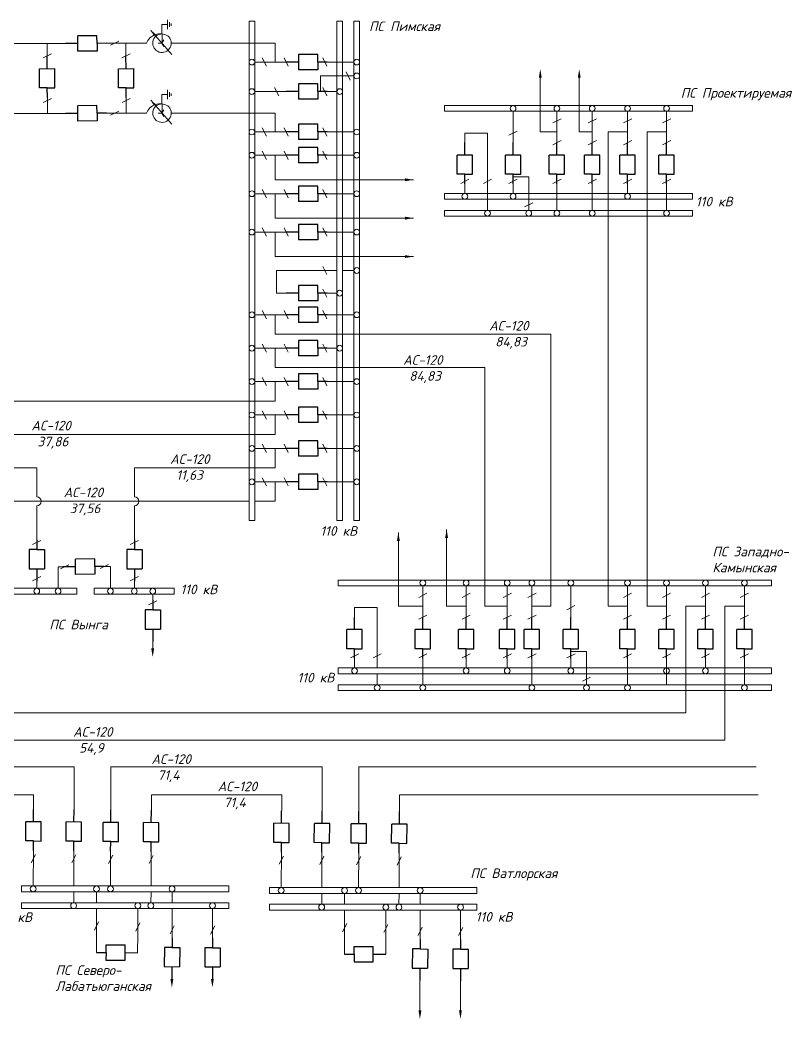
# Model space of a CAD drawing. Header units: millimetres. Extents: x 261 to 7736, y -4274 to -131.
# Drawn here: x 1072 to 1474, y -2308 to -1787 of the extents above; entities that cross this region are included whole.
import ezdxf

# ---------------------------------------------------------------- set-up
doc = ezdxf.new("R2010")
doc.units = ezdxf.units.MM
doc.layers.add('СХЕМА1', color=7, linetype='Continuous')
for name, color, linetype, lineweight in [('текст', 6, 'Continuous', 30), ('тонкая', 7, 'Continuous', 20), ('штриховка', 2, 'Continuous', 20)]:
    doc.layers.add(name, color=color, linetype=linetype, lineweight=lineweight)
doc.styles.add('ГОСТ', font='isocpeui.ttf')

# ---------------------------------------------------------------- blocks, each defined once
blk = doc.blocks.new('Выключатель')
for p, q in [((0, 10), (0, 16.5)), ((-4, 0), (-4, 10)), ((-4, 10), (4, 10)), ((4, 0), (4, 10)), ((0, 0), (-4, 0)), ((0, 0), (4, 0)), ((0, -5), (0, 0))]:
    blk.add_line(p, q)

msp = doc.modelspace()

# ---------------------------------------------------------------- linework, layer by layer
at = {"lineweight": 15}
for p, q in [((1145.81, -1789.76), (1148.71, -1789.75)), ((1145.86, -1799.44), (1145.81, -1789.76)), ((1148.72, -1792.17), (1148.7, -1787.33)), ((1149.68, -1790.95), (1149.67, -1788.53)), ((1150.65, -1790.34), (1150.64, -1789.13)), ((1191.23, -1787.87), (1194.23, -1787.87)), ((1237.06, -1787.87), (1240.06, -1787.87)), ((1245.9, -1787.87), (1248.9, -1787.87)), ((1095.45, -1799.59), (1035.78, -1799.59)), ((1085.93, -1799.59), (1085.93, -1806.22)), ((1116.95, -1799.48), (1137.75, -1799.48)), ((1127.05, -1799.48), (1127.05, -1806.22)), ((1145.83, -1799.44), (1143.92, -1799.45)), ((1145.83, -1799.44), (1146.82, -1797.76)), ((1146.83, -1801.12), (1145.83, -1799.44)), ((1150.7, -1799.48), (1204.9, -1799.48)), ((1086.05, -1827.72), (1086.05, -1836.06)), ((1127.16, -1827.72), (1127.16, -1835.95)), ((1145.81, -1826.23), (1148.71, -1826.22)), ((1145.86, -1835.91), (1145.81, -1826.23)), ((1148.72, -1828.64), (1148.7, -1823.8)), ((1149.68, -1827.42), (1149.67, -1825)), ((1150.65, -1826.81), (1150.64, -1825.6)), ((1095.45, -1836.06), (879.93, -1836.06)), ((1116.95, -1835.95), (1137.75, -1835.95)), ((1145.83, -1835.91), (1143.92, -1835.92)), ((1145.83, -1835.91), (1146.82, -1834.23)), ((1146.83, -1837.58), (1145.83, -1835.91)), ((1150.7, -1835.95), (1204.9, -1835.95)), ((1378.52, -1845.63), (1378.5, -2093.06)), ((1204.9, -1951.21), (1348.56, -1951.21)), ((1348.56, -1951.21), (1348.56, -2093.06)), ((1204.9, -1968.63), (1314.17, -1968.63)), ((1314.17, -2093.06), (1314.17, -1968.63)), ((1204.9, -1986.05), (859.26, -1986.05)), ((1204.9, -2003.48), (879.58, -2003.48)), ((1080.49, -2020.9), (899.91, -2020.9)), ((1204.9, -2020.9), (1131.42, -2020.9)), ((1019.05, -2038.3), (1191.23, -2038.3)), ((1194.23, -2038.3), (1204.9, -2038.3)), ((1269.12, -2093.06), (1269.12, -2054.52)), ((1294.29, -2093.06), (1294.29, -2053.02)), ((1463.7, -2079.39), (1463.7, -2082.39)), ((1419.12, -2093.06), (1419.12, -2148.56)), ((1439.45, -2093.06), (1439.45, -2162.96)), ((1463.7, -2125.22), (1463.7, -2128.22)), ((1463.7, -2134.06), (1463.7, -2137.06)), ((868.32, -2148.56), (1419.12, -2148.56)), ((889.45, -2162.96), (1439.45, -2162.96)), ((907.1, -2176.86), (1100.07, -2176.86)), ((1100.07, -2199.09), (1100.07, -2176.86)), ((1119.16, -2199.29), (1119.16, -2176.86)), ((1119.16, -2176.86), (1229.46, -2176.86)), ((1229.46, -2176.86), (1229.34, -2199.87)), ((1248.54, -2200.07), (1248.54, -2176.86)), ((1248.54, -2176.86), (1455.7, -2176.86)), ((1078.84, -2191.46), (928.23, -2191.46)), ((1078.84, -2198.98), (1078.84, -2191.46)), ((1140.29, -2199.4), (1140.29, -2191.46)), ((1140.29, -2191.46), (1208.26, -2191.46)), ((1208.26, -2191.46), (1208.26, -2199.76)), ((1269.66, -2200.18), (1269.66, -2191.46)), ((1269.66, -2191.46), (1456.8, -2191.46)), ((1072.54, -2238.94), (1072.53, -2238.94)), ((1072.53, -2242), (1072.53, -2238.94)), ((1072.53, -2238.94), (1180.64, -2238.94)), ((1180.64, -2242), (1180.64, -2238.94)), ((1201.91, -2239.72), (1201.9, -2239.72)), ((1201.9, -2242.78), (1201.9, -2239.72)), ((1201.9, -2239.72), (1310.02, -2239.72)), ((1310.02, -2242.78), (1310.02, -2239.72)), ((1072.53, -2242), (1180.64, -2242)), ((1151.1, -2247.68), (1151.1, -2242)), ((1201.9, -2242.78), (1310.02, -2242.78)), ((1280.48, -2248.46), (1280.48, -2242.78)), ((1072.49, -2247.68), (1072.48, -2247.68)), ((1072.48, -2250.74), (1072.48, -2247.68)), ((1072.48, -2247.68), (1180.64, -2247.68)), ((1180.64, -2250.74), (1180.64, -2247.68)), ((1201.87, -2248.46), (1201.86, -2248.46)), ((1201.86, -2251.52), (1201.86, -2248.46)), ((1201.86, -2248.46), (1310.02, -2248.46)), ((1310.02, -2251.52), (1310.02, -2248.46)), ((1072.48, -2250.74), (1180.64, -2250.74)), ((1151.1, -2266.02), (1151.1, -2250.74)), ((1172.23, -2266.13), (1172.23, -2250.74)), ((1201.86, -2251.52), (1310.02, -2251.52)), ((1280.48, -2266.8), (1280.48, -2251.52)), ((1301.6, -2266.91), (1301.6, -2251.52)), ((1280.36, -2288.3), (1280.36, -2303.85)), ((1301.49, -2288.3), (1301.49, -2303.85))]:
    msp.add_line(p, q, dxfattribs=at)
at = {"color": 18, "lineweight": 15, "true_color": 0x000000}
for p, q in [((1078.73, -2220.48), (1078.67, -2238.94)), ((1099.86, -2220.59), (1099.79, -2238.94)), ((1119.05, -2220.79), (1118.99, -2238.94)), ((1140.18, -2220.9), (1140.11, -2238.94)), ((1208.1, -2221.26), (1208.04, -2239.72)), ((1229.23, -2221.37), (1229.17, -2239.72)), ((1248.42, -2221.57), (1248.37, -2239.72)), ((1269.55, -2221.68), (1269.48, -2239.72)), ((1077.44, -2239.01), (1077.44, -2238.97)), ((1077.44, -2239.01), (1077.44, -2238.97)), ((1111.74, -2238.94), (1111.74, -2238.94)), ((1206.81, -2239.79), (1206.81, -2239.75)), ((1206.81, -2239.79), (1206.81, -2239.75)), ((1241.11, -2239.72), (1241.11, -2239.72)), ((1083.62, -2242), (1083.62, -2242.06)), ((1099.78, -2242), (1099.76, -2247.68)), ((1111.72, -2247.68), (1111.73, -2242)), ((1140.1, -2242), (1140.07, -2247.68)), ((1213, -2242.78), (1213, -2242.84)), ((1229.15, -2242.78), (1229.13, -2248.46)), ((1241.09, -2248.46), (1241.11, -2242.78)), ((1269.47, -2242.78), (1269.45, -2248.46)), ((1077.39, -2247.75), (1077.39, -2247.7)), ((1206.77, -2248.52), (1206.77, -2248.48)), ((1111.69, -2264.08), (1111.71, -2250.74)), ((1133.18, -2264.19), (1133.21, -2250.74)), ((1241.06, -2264.86), (1241.09, -2251.52)), ((1262.56, -2264.97), (1262.58, -2251.52)), ((1111.69, -2264.08), (1111.64, -2273.63)), ((1133.18, -2264.19), (1133.13, -2273.75)), ((1241.06, -2264.86), (1241.01, -2274.41)), ((1262.56, -2264.97), (1262.51, -2274.53))]:
    msp.add_line(p, q, dxfattribs=at)
at = {"lineweight": 15}
for centre, radius in [((1192.73, -1809.27), 1.5), ((1247.4, -1809.28), 1.5), ((1247.4, -1816.53), 1.5), ((1192.73, -1824.69), 1.5), ((1238.56, -1824.69), 1.5), ((1328.94, -1833.46), 1.5), ((1351.81, -1833.46), 1.5), ((1370.25, -1833.46), 1.5), ((1388.68, -1833.46), 1.5), ((1409.01, -1833.46), 1.5), ((1192.73, -1845.74), 1.5), ((1247.4, -1845.74), 1.5), ((1192.73, -1857.88), 1.5), ((1247.4, -1857.89), 1.5), ((1192.73, -1877.92), 1.5), ((1247.4, -1877.92), 1.5), ((1303.79, -1879.29), 1.5), ((1328.94, -1879.29), 1.5), ((1388.68, -1879.29), 1.5), ((1315.6, -1888.13), 1.5), ((1337.1, -1888.13), 1.5), ((1351.81, -1888.13), 1.5), ((1370.25, -1888.13), 1.5), ((1409.01, -1888.13), 1.5), ((1192.73, -1897.95), 1.5), ((1247.4, -1897.95), 1.5), ((1247.4, -1917.97), 1.5), ((1238.56, -1929.79), 1.5), ((1192.73, -1941.05), 1.5), ((1247.4, -1941.05), 1.5), ((1192.73, -1958.47), 1.5), ((1238.56, -1958.47), 1.5), ((1192.73, -1975.89), 1.5), ((1247.4, -1975.9), 1.5), ((1192.73, -1993.32), 1.5), ((1247.4, -1993.32), 1.5), ((1192.73, -2010.74), 1.5), ((1247.4, -2010.74), 1.5), ((1192.73, -2028.17), 1.5), ((1247.4, -2028.17), 1.5), ((1281.89, -2080.89), 1.5), ((1304.45, -2080.89), 1.5), ((1325.9, -2080.89), 1.5), ((1338.76, -2080.89), 1.5), ((1359.1, -2080.89), 1.5), ((1388.64, -2080.89), 1.5), ((1408.96, -2080.89), 1.5), ((1429.28, -2080.89), 1.5), ((1449.61, -2080.89), 1.5), ((1246.27, -2126.72), 1.5), ((1304.45, -2126.72), 1.5), ((1325.9, -2126.72), 1.5), ((1359.1, -2126.72), 1.5), ((1408.96, -2126.72), 1.5), ((1429.28, -2126.72), 1.5), ((1258.08, -2135.56), 1.5), ((1281.89, -2135.56), 1.5), ((1338.76, -2135.56), 1.5), ((1367.27, -2135.56), 1.5), ((1388.63, -2135.56), 1.5), ((1449.61, -2135.56), 1.5), ((1078.64, -2240.47), 1.53), ((1111.71, -2240.47), 1.53), ((1118.96, -2240.47), 1.53), ((1151.08, -2240.47), 1.53), ((1208.01, -2241.25), 1.53), ((1241.09, -2241.25), 1.53), ((1248.34, -2241.25), 1.53), ((1280.46, -2241.25), 1.53), ((1099.73, -2249.21), 1.53), ((1133.21, -2249.21), 1.53), ((1140.04, -2249.21), 1.53), ((1172.21, -2249.21), 1.53), ((1229.11, -2249.99), 1.53), ((1262.58, -2249.99), 1.53), ((1269.42, -2249.99), 1.53), ((1301.58, -2249.99), 1.53)]:
    msp.add_circle(centre, radius, dxfattribs=at)
at = {"color": 18, "lineweight": 15, "true_color": 0x000000}
for centre in [(1080.49, -2085.19), (1091.63, -2085.19), (1118.91, -2085.19), (1131.41, -2085.19), (1140.99, -2085.19)]:
    msp.add_circle(centre, 1.5, dxfattribs=at)
at = {"lineweight": 15}
for centre, radius, start, end in [((1144.92, -1802.23), 7.68, 59.6801, 159.0453), ((1145.86, -1799.44), 4.84, 90.3004, 52.576), ((1144.92, -1838.69), 7.68, 59.6801, 159.0453), ((1145.86, -1835.91), 4.84, 90.3004, 52.576), ((1080.49, -2038.3), 2.36, 270, 90), ((1131.42, -2038.3), 2.36, 270, 90)]:
    msp.add_arc(centre, radius, start, end, dxfattribs=at)
at = {"layer": 'СХЕМА1', "color": 18, "lineweight": 15, "true_color": 0x000000}
for p, q in [((1119.02, -1800.54), (1123.3, -1798.39)), ((1083.84, -1807.15), (1088.13, -1805.01)), ((1124.95, -1807.15), (1129.24, -1805.01)), ((1083.91, -1830.39), (1088.19, -1828.24)), ((1125.02, -1830.39), (1129.31, -1828.24)), ((1119.02, -1837), (1123.3, -1834.86)), ((1079.79, -2222.55), (1077.64, -2226.83)), ((1100.91, -2222.66), (1098.77, -2226.94)), ((1120.11, -2222.86), (1117.96, -2227.14)), ((1141.23, -2222.97), (1139.09, -2227.25)), ((1209.16, -2223.32), (1207.02, -2227.61)), ((1230.28, -2223.43), (1228.14, -2227.72)), ((1249.48, -2223.63), (1247.34, -2227.92)), ((1270.61, -2223.74), (1268.46, -2228.03)), ((1112.79, -2257.7), (1110.64, -2261.99)), ((1134.28, -2258.19), (1132.14, -2262.47)), ((1150.05, -2263.95), (1152.19, -2259.67)), ((1171.17, -2264.06), (1173.32, -2259.78)), ((1242.16, -2258.48), (1240.02, -2262.77)), ((1263.66, -2258.97), (1261.51, -2263.25)), ((1279.42, -2264.73), (1281.56, -2260.44)), ((1300.55, -2264.84), (1302.69, -2260.56))]:
    msp.add_line(p, q, dxfattribs=at)
at = {"layer": 'СХЕМА1', "lineweight": 15}
for p, q in [((1198.16, -1807.12), (1200.3, -1811.4)), ((1209.48, -1807.12), (1211.63, -1811.41)), ((1229.66, -1807.12), (1231.8, -1811.41)), ((1241.9, -1814.38), (1244.05, -1818.66)), ((1204.57, -1822.54), (1206.71, -1826.83)), ((1229.66, -1822.54), (1231.8, -1826.82)), ((1353.97, -1838.89), (1349.68, -1841.03)), ((1372.4, -1838.89), (1368.12, -1841.03)), ((1390.84, -1838.89), (1386.55, -1841.03)), ((1411.16, -1838.89), (1406.88, -1841.03)), ((1198.16, -1843.59), (1200.3, -1847.87)), ((1209.48, -1843.59), (1211.63, -1847.87)), ((1229.66, -1843.59), (1231.8, -1847.87)), ((1331.09, -1845.3), (1326.8, -1847.44)), ((1353.96, -1850.21), (1349.68, -1852.36)), ((1372.4, -1850.21), (1368.12, -1852.36)), ((1390.84, -1850.21), (1386.55, -1852.36)), ((1411.16, -1850.21), (1406.88, -1852.36)), ((1198.16, -1855.73), (1200.3, -1860.01)), ((1209.48, -1855.73), (1211.63, -1860.02)), ((1229.66, -1855.73), (1231.8, -1860.02)), ((1305.94, -1870.39), (1301.66, -1872.53)), ((1317.75, -1870.39), (1313.46, -1872.53)), ((1331.09, -1870.39), (1326.81, -1872.53)), ((1353.96, -1870.39), (1349.68, -1872.53)), ((1372.4, -1870.39), (1368.12, -1872.53)), ((1390.84, -1870.39), (1386.55, -1872.53)), ((1411.16, -1870.39), (1406.88, -1872.53)), ((1198.16, -1875.76), (1200.3, -1880.05)), ((1209.48, -1875.76), (1211.63, -1880.05)), ((1229.66, -1875.76), (1231.8, -1880.05)), ((1339.25, -1882.63), (1334.97, -1884.78)), ((1198.16, -1895.79), (1200.3, -1900.08)), ((1209.48, -1895.79), (1211.63, -1900.08)), ((1229.66, -1895.79), (1231.8, -1900.08)), ((1229.66, -1915.82), (1231.8, -1920.11)), ((1229.66, -1927.63), (1231.8, -1931.92)), ((1198.16, -1938.89), (1200.3, -1943.18)), ((1209.48, -1938.89), (1211.63, -1943.18)), ((1229.66, -1938.89), (1231.8, -1943.18)), ((1198.16, -1956.31), (1200.3, -1960.6)), ((1209.48, -1956.32), (1211.63, -1960.6)), ((1229.66, -1956.32), (1231.8, -1960.6)), ((1198.16, -1973.74), (1200.3, -1978.02)), ((1209.48, -1973.74), (1211.63, -1978.03)), ((1229.66, -1973.74), (1231.8, -1978.03)), ((1198.16, -1991.16), (1200.3, -1995.45)), ((1209.48, -1991.16), (1211.63, -1995.45)), ((1229.66, -1991.16), (1231.8, -1995.45)), ((1198.16, -2008.59), (1200.3, -2012.87)), ((1209.48, -2008.59), (1211.63, -2012.87)), ((1229.66, -2008.59), (1231.8, -2012.87)), ((1198.16, -2026.01), (1200.3, -2030.3)), ((1209.48, -2026.01), (1211.63, -2030.3)), ((1229.66, -2026.01), (1231.8, -2030.3)), ((1078.34, -2060.91), (1082.62, -2058.77)), ((1129.26, -2060.91), (1133.55, -2058.77)), ((1092.97, -2073.58), (1097.26, -2071.44)), ((1113.59, -2073.45), (1117.88, -2071.31)), ((1078.33, -2079.77), (1082.62, -2077.62)), ((1129.26, -2079.77), (1133.54, -2077.62)), ((1284.05, -2086.32), (1279.76, -2088.46)), ((1306.6, -2086.32), (1302.32, -2088.46)), ((1328.05, -2086.32), (1323.77, -2088.46)), ((1340.92, -2086.32), (1336.63, -2088.46)), ((1390.79, -2086.32), (1386.51, -2088.46)), ((1411.12, -2086.32), (1406.83, -2088.46)), ((1431.44, -2086.32), (1427.15, -2088.46)), ((1451.76, -2086.32), (1447.48, -2088.46)), ((1138.83, -2092.32), (1143.11, -2090.18)), ((1361.25, -2092.73), (1356.97, -2094.87)), ((1284.05, -2097.64), (1279.76, -2099.79)), ((1306.6, -2097.64), (1302.32, -2099.79)), ((1328.05, -2097.64), (1323.77, -2099.79)), ((1340.92, -2097.64), (1336.63, -2099.79)), ((1390.79, -2097.64), (1386.5, -2099.79)), ((1411.11, -2097.64), (1406.83, -2099.79)), ((1431.44, -2097.64), (1427.15, -2099.79)), ((1451.76, -2097.64), (1447.48, -2099.79)), ((1248.42, -2117.82), (1244.14, -2119.96)), ((1260.23, -2117.82), (1255.95, -2119.96)), ((1284.05, -2117.82), (1279.76, -2119.96)), ((1306.6, -2117.82), (1302.32, -2119.96)), ((1328.05, -2117.82), (1323.77, -2119.96)), ((1340.92, -2117.82), (1336.63, -2119.96)), ((1361.26, -2117.82), (1356.97, -2119.96)), ((1390.79, -2117.82), (1386.5, -2119.96)), ((1411.11, -2117.82), (1406.83, -2119.96)), ((1431.44, -2117.82), (1427.15, -2119.96)), ((1451.76, -2117.82), (1447.48, -2119.96)), ((1369.42, -2130.06), (1365.14, -2132.21))]:
    msp.add_line(p, q, dxfattribs=at)
for points in [[(1343.89, -1817.4), (1342.4, -1817.4), (1343.14, -1812.93)], [(1364.21, -1817.4), (1362.72, -1817.4), (1363.47, -1812.93)], [(1272.59, -1871.4), (1272.59, -1869.91), (1277.05, -1870.65)], [(1272.59, -1891.43), (1272.59, -1889.94), (1277.05, -1890.68)], [(1272.59, -1911.46), (1272.59, -1909.97), (1277.05, -1910.71)], [(1269.87, -2058.99), (1268.38, -2058.99), (1269.12, -2054.52)], [(1295.03, -2057.48), (1293.54, -2057.48), (1294.29, -2053.02)], [(1140.23, -2115.09), (1141.72, -2115.09), (1140.98, -2119.55)], [(1151.74, -2287.52), (1150.25, -2287.52), (1150.99, -2291.98)], [(1172.86, -2287.41), (1171.37, -2287.41), (1172.12, -2291.87)], [(1279.62, -2303.85), (1281.11, -2303.85), (1280.36, -2308.32)], [(1300.75, -2303.85), (1302.23, -2303.85), (1301.49, -2308.32)]]:
    msp.add_solid(points, dxfattribs=at)
at = {"layer": 'тонкая', "color": 18, "lineweight": 15, "true_color": 0x000000}
for p, q in [((1150.9, -1805.26), (1139.98, -1792.74)), ((1150.9, -1841.73), (1139.98, -1829.21))]:
    msp.add_line(p, q, dxfattribs=at)
for points in [[(1141.54, -1795.43), (1142.44, -1794.65), (1139.64, -1792.35)], [(1141.54, -1831.9), (1142.44, -1831.12), (1139.64, -1828.82)]]:
    msp.add_solid(points, dxfattribs=at)
at = {"layer": 'штриховка', "color": 0, "lineweight": 15}
for p, q in [((1191.23, -1787.87), (1191.23, -2048.42)), ((1194.23, -1787.87), (1194.23, -2048.42)), ((1237.06, -1787.87), (1237.06, -2048.42)), ((1240.06, -1787.87), (1240.06, -2048.42)), ((1245.9, -1787.87), (1245.9, -2048.42)), ((1248.9, -1787.87), (1248.9, -2048.42)), ((1204.9, -1809.27), (1204.9, -1799.48)), ((1205.56, -1809.27), (1194.23, -1809.27)), ((1210.56, -1809.27), (1205.56, -1809.27)), ((1237.06, -1809.28), (1232.06, -1809.28)), ((1245.9, -1809.28), (1237.06, -1809.28)), ((1237.06, -1816.53), (1228.45, -1816.53)), ((1228.45, -1816.53), (1228.45, -1824.69)), ((1245.9, -1816.53), (1237.06, -1816.53)), ((1343.14, -1845.63), (1343.14, -1817.4)), ((1363.47, -1817.4), (1363.47, -1845.63)), ((1205.56, -1824.69), (1194.23, -1824.69)), ((1210.56, -1824.69), (1205.56, -1824.69)), ((1237.06, -1824.69), (1232.06, -1824.69)), ((1422.49, -1831.96), (1293.15, -1831.96)), ((1293.15, -1831.96), (1293.15, -1834.96)), ((1422.49, -1831.96), (1422.49, -1834.96)), ((1204.9, -1845.74), (1204.9, -1835.95)), ((1422.49, -1834.96), (1293.15, -1834.96)), ((1328.94, -1846.29), (1328.94, -1834.96)), ((1351.82, -1846.29), (1351.81, -1834.96)), ((1370.25, -1846.29), (1370.25, -1834.96)), ((1388.69, -1846.29), (1388.68, -1834.96)), ((1409.01, -1846.29), (1409.01, -1834.96)), ((1205.56, -1845.74), (1194.23, -1845.74)), ((1210.56, -1845.74), (1205.56, -1845.74)), ((1237.06, -1845.74), (1232.06, -1845.74)), ((1245.9, -1845.74), (1237.06, -1845.74)), ((1303.79, -1851.29), (1303.79, -1846.29)), ((1315.6, -1846.29), (1303.79, -1846.29)), ((1315.6, -1886.63), (1315.6, -1846.29)), ((1328.94, -1851.29), (1328.94, -1846.29)), ((1351.81, -1845.63), (1343.14, -1845.63)), ((1351.81, -1851.29), (1351.82, -1846.29)), ((1370.25, -1845.63), (1363.47, -1845.63)), ((1370.25, -1851.29), (1370.25, -1846.29)), ((1388.69, -1845.63), (1378.52, -1845.63)), ((1388.69, -1851.29), (1388.69, -1846.29)), ((1398.85, -1845.63), (1398.84, -2093.06)), ((1409.01, -1845.63), (1398.85, -1845.63)), ((1409.01, -1851.29), (1409.01, -1846.29)), ((1205.56, -1857.88), (1194.23, -1857.88)), ((1204.9, -1857.88), (1204.9, -1870.65)), ((1210.56, -1857.88), (1205.56, -1857.88)), ((1237.06, -1857.89), (1232.06, -1857.89)), ((1245.9, -1857.89), (1237.06, -1857.89)), ((1337.1, -1869.18), (1328.94, -1869.18)), ((1337.1, -1877.79), (1337.1, -1869.18)), ((1204.9, -1870.65), (1277.05, -1870.65)), ((1303.79, -1877.79), (1303.79, -1872.79)), ((1328.94, -1877.79), (1328.94, -1872.79)), ((1351.81, -1877.79), (1351.81, -1872.79)), ((1370.25, -1877.79), (1370.25, -1872.79)), ((1388.68, -1877.79), (1388.68, -1872.79)), ((1409.01, -1877.79), (1409.01, -1872.79)), ((1205.56, -1877.91), (1194.23, -1877.92)), ((1204.9, -1877.91), (1204.9, -1890.68)), ((1210.56, -1877.91), (1205.56, -1877.91)), ((1237.06, -1877.92), (1232.06, -1877.92)), ((1245.9, -1877.92), (1237.06, -1877.92)), ((1293.14, -1877.79), (1293.14, -1880.79)), ((1422.49, -1877.79), (1293.14, -1877.79)), ((1337.1, -1886.63), (1337.1, -1877.79)), ((1351.81, -1886.63), (1351.81, -1877.79)), ((1370.25, -1886.63), (1370.25, -1877.79)), ((1409.01, -1886.63), (1409.01, -1877.79)), ((1422.49, -1877.79), (1422.49, -1880.79)), ((1422.58, -1880.79), (1293.14, -1880.79)), ((1204.9, -1890.68), (1277.05, -1890.68)), ((1293.14, -1886.63), (1293.14, -1889.63)), ((1422.49, -1886.63), (1293.14, -1886.63)), ((1422.49, -1889.63), (1293.14, -1889.63)), ((1422.49, -1886.63), (1422.49, -1889.63)), ((1205.56, -1897.94), (1194.23, -1897.95)), ((1204.9, -1897.94), (1204.9, -1910.71)), ((1210.56, -1897.94), (1205.56, -1897.94)), ((1237.06, -1897.95), (1232.06, -1897.95)), ((1245.9, -1897.95), (1237.06, -1897.95)), ((1204.9, -1910.71), (1277.05, -1910.71)), ((1237.06, -1917.97), (1205.56, -1917.97)), ((1205.56, -1917.97), (1205.56, -1929.78)), ((1245.9, -1917.97), (1240.06, -1917.97)), ((1210.56, -1929.78), (1205.56, -1929.78)), ((1237.06, -1929.79), (1232.06, -1929.79)), ((1205.56, -1941.04), (1194.23, -1941.05)), ((1204.9, -1941.04), (1204.9, -1951.21)), ((1210.56, -1941.04), (1205.56, -1941.04)), ((1237.06, -1941.05), (1232.06, -1941.05)), ((1245.9, -1941.05), (1237.06, -1941.05)), ((1205.56, -1958.46), (1194.23, -1958.47)), ((1204.9, -1958.47), (1204.9, -1968.63)), ((1210.56, -1958.47), (1205.56, -1958.46)), ((1237.06, -1958.47), (1232.06, -1958.47)), ((1205.56, -1975.89), (1194.23, -1975.89)), ((1204.9, -1975.89), (1204.9, -1986.05)), ((1210.56, -1975.89), (1205.56, -1975.89)), ((1237.06, -1975.9), (1232.06, -1975.9)), ((1245.9, -1975.9), (1237.06, -1975.9)), ((1205.56, -1993.31), (1194.23, -1993.32)), ((1204.9, -1993.31), (1204.9, -2003.48)), ((1210.56, -1993.31), (1205.56, -1993.31)), ((1237.06, -1993.32), (1232.06, -1993.32)), ((1245.9, -1993.32), (1237.06, -1993.32)), ((1205.56, -2010.74), (1194.23, -2010.74)), ((1204.9, -2010.74), (1204.9, -2020.9)), ((1210.56, -2010.74), (1205.56, -2010.74)), ((1237.06, -2010.74), (1232.06, -2010.74)), ((1245.9, -2010.74), (1237.06, -2010.74)), ((1080.49, -2035.94), (1080.49, -2020.9)), ((1131.42, -2035.94), (1131.42, -2020.9)), ((1205.56, -2028.16), (1194.23, -2028.17)), ((1204.9, -2028.16), (1204.9, -2038.3)), ((1210.56, -2028.16), (1205.56, -2028.16)), ((1245.9, -2028.17), (1232.06, -2028.17)), ((1080.49, -2058.51), (1080.49, -2040.66)), ((1131.42, -2058.51), (1131.42, -2040.66)), ((1191.23, -2048.42), (1194.23, -2048.42)), ((1237.06, -2048.42), (1240.06, -2048.42)), ((1245.9, -2048.42), (1248.9, -2048.42)), ((1091.63, -2083.69), (1091.63, -2072.49)), ((1091.63, -2072.49), (1094.25, -2072.49)), ((1115.75, -2072.38), (1118.91, -2072.38)), ((1118.91, -2072.49), (1118.91, -2072.38)), ((1118.91, -2083.69), (1118.91, -2072.49)), ((1080.49, -2080.01), (1080.49, -2083.69)), ((1131.41, -2080.01), (1131.41, -2083.69)), ((1463.7, -2079.39), (1237.71, -2079.39)), ((1237.71, -2079.39), (1237.71, -2082.39)), ((1463.7, -2082.39), (1237.71, -2082.39)), ((1281.9, -2093.72), (1281.89, -2082.39)), ((1304.45, -2093.72), (1304.45, -2082.39)), ((1325.9, -2093.72), (1325.9, -2082.39)), ((1338.77, -2093.72), (1338.76, -2082.39)), ((1359.11, -2093.72), (1359.1, -2082.39)), ((1388.64, -2093.72), (1388.64, -2082.39)), ((1408.97, -2093.72), (1408.96, -2082.39)), ((1429.29, -2093.72), (1429.28, -2082.39)), ((1449.61, -2093.72), (1449.61, -2082.39)), ((1140.98, -2089.93), (1140.98, -2086.69)), ((1246.27, -2098.72), (1246.28, -2093.72)), ((1258.08, -2093.72), (1246.28, -2093.72)), ((1258.08, -2125.22), (1258.08, -2093.72)), ((1281.9, -2093.06), (1269.12, -2093.06)), ((1281.9, -2098.72), (1281.9, -2093.72)), ((1304.45, -2093.06), (1294.29, -2093.06)), ((1304.45, -2098.72), (1304.45, -2093.72)), ((1325.9, -2093.06), (1314.17, -2093.06)), ((1325.9, -2098.72), (1325.9, -2093.72)), ((1338.77, -2093.06), (1348.56, -2093.06)), ((1338.77, -2098.72), (1338.77, -2093.72)), ((1359.11, -2098.72), (1359.11, -2093.72)), ((1388.64, -2093.06), (1378.5, -2093.06)), ((1388.64, -2098.72), (1388.64, -2093.72)), ((1408.96, -2093.06), (1398.8, -2093.06)), ((1408.96, -2098.72), (1408.97, -2093.72)), ((1429.29, -2093.06), (1419.12, -2093.06)), ((1429.29, -2098.72), (1429.29, -2093.72)), ((1449.61, -2093.06), (1439.45, -2093.06)), ((1449.61, -2098.72), (1449.61, -2093.72)), ((1140.98, -2111.42), (1140.98, -2115.09)), ((1246.27, -2125.22), (1246.27, -2120.22)), ((1281.89, -2125.22), (1281.89, -2120.22)), ((1304.45, -2125.22), (1304.45, -2120.22)), ((1325.9, -2125.22), (1325.9, -2120.22)), ((1338.76, -2125.22), (1338.76, -2120.22)), ((1367.27, -2116.61), (1359.1, -2116.61)), ((1359.1, -2125.22), (1359.1, -2120.22)), ((1367.27, -2125.22), (1367.27, -2116.61)), ((1388.63, -2134.06), (1388.63, -2120.22)), ((1408.96, -2125.22), (1408.96, -2120.22)), ((1429.28, -2125.22), (1429.28, -2120.22)), ((1449.61, -2125.22), (1449.61, -2120.22)), ((1237.71, -2125.22), (1237.71, -2128.22)), ((1463.7, -2125.22), (1237.71, -2125.22)), ((1281.89, -2134.06), (1281.89, -2125.22)), ((1338.76, -2134.06), (1338.76, -2125.22)), ((1367.27, -2134.06), (1367.27, -2125.22)), ((1408.96, -2134.06), (1408.96, -2125.22)), ((1449.61, -2134.06), (1449.61, -2125.22)), ((1463.7, -2128.22), (1237.71, -2128.22)), ((1258.08, -2134.06), (1258.08, -2128.22)), ((1237.71, -2134.06), (1237.71, -2137.06)), ((1463.7, -2134.06), (1237.71, -2134.06)), ((1463.7, -2137.06), (1237.71, -2137.06))]:
    msp.add_line(p, q, dxfattribs=at)
at = {"layer": 'штриховка', "color": 18, "lineweight": 15, "true_color": 0x000000}
for p, q in [((1060.39, -2083.69), (1101.37, -2083.69)), ((1101.37, -2086.69), (1101.37, -2083.69)), ((1110.47, -2083.69), (1152.25, -2083.69)), ((1110.47, -2086.69), (1110.47, -2083.69)), ((1152.25, -2086.69), (1152.25, -2083.69)), ((1060.39, -2086.69), (1101.37, -2086.69)), ((1110.47, -2086.69), (1152.25, -2086.69))]:
    msp.add_line(p, q, dxfattribs=at)

# ---------------------------------------------------------------- block references
at = {"color": 18, "lineweight": 15, "true_color": 0x000000}
for p, rotation in [((1111.95, -1799.51), 90.30043506488983), ((1086.02, -1822.72), 0.3004350648898118), ((1127.13, -1822.72), 0.3004350648898118), ((1111.95, -1835.97), 90.30043506488983)]:
    msp.add_blockref('Выключатель', p, dxfattribs=dict(at, rotation=rotation))
at = {"lineweight": 15, "xscale": -1}
for p, rotation in [((1227.06, -1809.27), 89.98300181693368), ((1227.06, -1824.69), 89.98300181693368), ((1227.06, -1845.74), 89.98300181693368), ((1227.06, -1857.88), 89.98300181693368), ((1303.79, -1867.79), 359.9830018169337), ((1328.94, -1867.79), 359.9830018169337), ((1351.81, -1867.79), 359.9830018169337), ((1370.25, -1867.79), 359.9830018169337), ((1388.68, -1867.79), 359.9830018169337), ((1409.01, -1867.79), 359.9830018169337), ((1227.06, -1877.92), 89.98300181693368), ((1227.06, -1897.95), 89.98300181693368), ((1227.06, -1929.78), 89.98300181693368), ((1227.06, -1941.05), 89.98300181693368), ((1227.06, -1958.47), 89.98300181693368), ((1227.06, -1975.89), 89.98300181693368), ((1227.06, -1993.32), 89.98300181693368), ((1227.06, -2010.74), 89.98300181693368), ((1227.06, -2028.17), 89.98300181693368), ((1080.49, -2063.51), 179.9830018169337), ((1131.42, -2063.51), 179.9830018169337), ((1140.98, -2094.93), 179.9830018169337), ((1246.27, -2115.22), 359.9830018169337), ((1281.89, -2115.22), 359.9830018169337), ((1304.45, -2115.22), 359.9830018169337), ((1325.9, -2115.22), 359.9830018169337), ((1338.76, -2115.22), 359.9830018169337), ((1359.1, -2115.22), 359.9830018169337), ((1388.64, -2115.22), 359.9830018169337), ((1408.96, -2115.22), 359.9830018169337), ((1429.28, -2115.22), 359.9830018169337), ((1449.61, -2115.22), 359.9830018169337)]:
    msp.add_blockref('Выключатель', p, dxfattribs=dict(at, rotation=rotation))
at = {"lineweight": 15, "rotation": 90.3004350648896}
msp.add_blockref('Выключатель', (1110.75, -2072.4), dxfattribs=at)
at = {"color": 18, "lineweight": 15, "true_color": 0x000000, "xscale": -1}
for p, rotation in [((1078.76, -2215.48), 359.6995649351103), ((1099.88, -2215.59), 359.6995649351103), ((1119.08, -2215.79), 359.6995649351103), ((1140.2, -2215.9), 359.6995649351103), ((1208.13, -2216.26), 359.6995649351103), ((1229.26, -2216.37), 359.6995649351103), ((1248.45, -2216.57), 359.6995649351103), ((1269.58, -2216.68), 359.6995649351103), ((1151.08, -2271.02), 179.6995649351101), ((1172.2, -2271.13), 179.6995649351101), ((1116.64, -2273.66), 269.6995649351104), ((1246.01, -2274.44), 269.6995649351104), ((1280.45, -2271.8), 179.6995649351101), ((1301.58, -2271.91), 179.6995649351101)]:
    msp.add_blockref('Выключатель', p, dxfattribs=dict(at, rotation=rotation))

# ---------------------------------------------------------------- texts
at = {"layer": 'текст', "color": 18, "lineweight": 15, "true_color": 0x000000, "char_height": 5, "attachment_point": 1, "style": 'ГОСТ'}
for s, width, gutter_width, heights, insert in [('ПС Пимская', 49.4034, 12.5, [13.87], (1253.82, -1788.14)), ('ПС Проектируемая', 71.2742, 12.5, [14.07], (1416.42, -1822.85)), ('110 кВ', 29.4775, 12.5, [14.71], (1424.24, -1879.53)), (' АС-120\\P  84,83', 29.0657, 20, [0], (1313.25, -1944.27)), (' АС-120\\P  84,83', 29.0657, 20, [0], (1268.4, -1962.13)), (' АС-120\\P  37,86', 29.0657, 20, [0], (1074.52, -1996.35)), (' АС-120\\P  11,63', 29.0657, 20, [0], (1146.89, -2013.81)), (' АС-120\\P  37,56', 29.0657, 20, [0], (1091.32, -2031.18)), ('110 кВ', 29.4775, 12.5, [14.71], (1228.37, -2051.3)), ('ПС Западно-\\PКамынская', 49.4034, 12.5, [13.87], (1432.93, -2062.05)), ('110 кВ', 29.4775, 12.5, [14.71], (1155.4, -2081.8)), ('ПС Вынга', 49.4034, 12.5, [13.87], (1087.08, -2100.11)), ('110 кВ', 29.4775, 12.5, [14.71], (1216.46, -2127.78)), (' АС-120\\P  54,9', 29.0657, 20, [0], (1096.25, -2156.1)), (' АС-120\\P  71,4', 29.0657, 20, [0], (1137.15, -2170.27)), (' АС-120\\P  71,4', 29.0657, 20, [0], (1171.66, -2184.51)), ('ПС Ватлорская', 49.4034, 12.5, [13.87], (1306.67, -2229.79)), ('110 кВ', 29.4775, 12.5, [14.71], (1058.84, -2252.7)), ('110 кВ', 29.4775, 12.5, [14.71], (1309.4, -2252.53)), ('ПС Северо-\\PЛабатьюганская', 49.4034, 12.5, [13.87], (1090.24, -2280.3))]:
    msp.add_mtext_dynamic_manual_height_columns(s, width=width, gutter_width=gutter_width, heights=heights, dxfattribs=dict(at, insert=insert))

doc.saveas('drawing.dxf')
